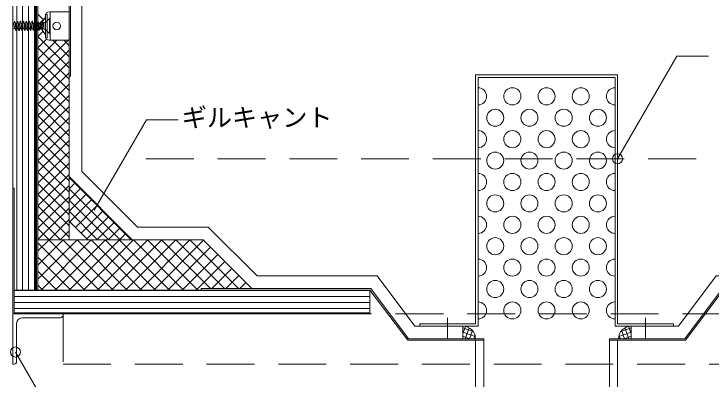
# Model space of a CAD drawing. Units: millimetres, scale not verified. Extents: x -1380 to 1380, y -955 to 955.
# Drawn here: x -589 to -34, y -387 to -96 of the extents above; entities that cross this region are included whole.
import ezdxf
from ezdxf.enums import TextEntityAlignment as Align

# ---------------------------------------------------------------- set-up
doc = ezdxf.new("R2010")
doc.units = ezdxf.units.MM
doc.header["$LTSCALE"] = 3
doc.linetypes.add('USER2', pattern=[19.05, 12.7, -6.35])
for name, color, linetype, lineweight in [('0-1_BOUSUI', 1, 'Continuous', 18), ('0-2_MOJI', 7, 'Continuous', 18), ('0-3_HATCH', 9, 'Continuous', 18), ('0-4_KANAMONO', 5, 'Continuous', 18), ('0-5_KANAMONO_SCREW', 4, 'Continuous', 18), ('0-8_dannnetu', 6, 'Continuous', 18), ('0-9_bo-do', 3, 'Continuous', 18), ('1-0_A02', 3, 'Continuous', 18), ('1-1_5-B金物', 5, 'Continuous', 18)]:
    doc.layers.add(name, color=color, linetype=linetype, lineweight=lineweight)
doc.styles.add('ＭＳ ゴシック', font='')
doc.styles.get('ＭＳ ゴシック').set_extended_font_data('MS Gothic')

msp = doc.modelspace()

# ---------------------------------------------------------------- linework, layer by layer
at = {"layer": '0-1_BOUSUI', "linetype": 'USER2'}
for p, q in [((-571.522, 109.928), (-571.522, -316.072)), ((-563.988, -102.44), (-562.488, -102.44)), ((-563.988, -109.44), (-562.488, -109.44))]:
    msp.add_line(p, q, dxfattribs=at)
at = {"layer": '0-1_BOUSUI'}
for p, q in [((-231.487, -354.872), (-231.487, -344.872)), ((-231.487, -350.617), (-229.471, -345.077)), ((-223.345, -349.067), (-231.487, -346.103)), ((-221.653, -353.061), (-231.487, -349.482)), ((-229.657, -354.872), (-226.502, -346.203)), ((-226.279, -354.872), (-223.905, -348.352)), ((-107.466, -353.061), (-97.631, -349.482)), ((-105.773, -349.067), (-97.631, -346.103)), ((-102.84, -354.872), (-105.213, -348.352)), ((-99.461, -354.872), (-102.616, -346.203)), ((-97.631, -350.617), (-99.647, -345.077)), ((-97.631, -354.872), (-97.631, -344.872)), ((-225.962, -354.872), (-231.487, -352.861)), ((-222.9, -354.872), (-221.884, -352.082)), ((-106.219, -354.872), (-107.234, -352.082)), ((-103.157, -354.872), (-97.631, -352.861))]:
    msp.add_line(p, q, dxfattribs=at)
for points in [[(-715.33, 120.928), (-624.014, 120.928), (-622.521, 120.528), (-553.436, 120.528), (-547.14, 119.318), (-542.059, 116.384), (-538.532, 112.858), (-535.782, 108.095), (-534.586, 103.63), (-534.388, 100.888), (-534.388, 39.212), (-534.988, 36.972), (-534.988, -221.872), (-490.788, -266.072), (-434.288, -266.072), (-395.488, -304.872), (-299.93, -304.872), (-269.93, -344.872), (-231.487, -344.872)], [(504.068, -165.072), (249.928, -165.072), (205.07, -209.93), (205.07, -221.93), (160.928, -266.072), (104.428, -266.072), (65.628, -304.872), (-29.93, -304.872), (-59.93, -344.872), (-97.631, -344.872)]]:
    msp.add_lwpolyline(points, dxfattribs=at)
for points in [[(-562.488, -115.44), (-562.488, -96.44), (-563.988, -96.44), (-563.988, -115.44)], [(-544.988, -94.69), (-544.988, -117.19), (-560.118, -117.19), (-560.118, -94.69)]]:
    msp.add_lwpolyline(points, close=True, dxfattribs=at)
for centre, start, end in [((-231.487, -354.872), 359.99999, 89.99999), ((-97.631, -354.872), 89.99999, 179.99999)]:
    msp.add_arc(centre, 10, start, end, dxfattribs=at)
at = {"layer": '0-2_MOJI', "linetype": 'USER2'}
msp.add_line((-484.03, -211.605), (180.998, -211.605), dxfattribs=at)
at = {"layer": '0-2_MOJI'}
for points in [[(-36.038, -129.899), (-61.257, -129.899), (-108.43, -211.605)], [(-458.394, -180.503), (-483.613, -180.503), (-525.226, -252.58)], [(-460.353, -483.128), (-519.902, -483.128), (-587.888, -365.372)]]:
    msp.add_lwpolyline(points, dxfattribs=at)
for centre in [(-108.43, -211.605), (-587.888, -365.372)]:
    msp.add_circle(centre, 4, dxfattribs=at)
at = {"layer": '0-3_HATCH'}
for p, q in [((-586.872, -316.072), (-586.872, 109.928)), ((-582.109, -316.072), (-582.109, 109.928)), ((-577.347, -316.072), (-577.347, 109.928)), ((-572.584, -316.072), (-572.584, 109.928)), ((-565.434, -100.964), (-569.961, -96.437)), ((-569.96, -105.303), (-564.969, -100.312)), ((-566.488, -108.89), (-569.96, -105.419)), ((-569.958, -114.282), (-565.917, -110.24)), ((-544.988, -139.371), (-569.958, -114.401)), ((-569.957, -123.26), (-563.058, -116.362)), ((-569.955, -132.239), (-554.906, -117.19)), ((-569.954, -141.218), (-545.925, -117.19)), ((-544.988, -130.39), (-558.189, -117.19)), ((-544.988, -121.41), (-549.209, -117.19)), ((-544.988, -148.351), (-569.957, -123.383)), ((-569.952, -150.197), (-544.988, -125.233)), ((-544.988, -157.331), (-569.955, -132.365)), ((-569.95, -159.175), (-544.988, -134.213)), ((-544.988, -166.311), (-569.954, -141.346)), ((-569.949, -168.154), (-544.988, -143.194)), ((-544.988, -175.292), (-569.952, -150.328)), ((-569.947, -177.133), (-544.988, -152.174)), ((-544.988, -184.272), (-569.95, -159.31)), ((-569.946, -186.111), (-544.988, -161.154)), ((-544.988, -193.252), (-569.949, -168.292)), ((-569.944, -195.09), (-544.988, -170.134)), ((-544.988, -202.232), (-569.947, -177.274)), ((-569.943, -204.069), (-544.988, -179.115)), ((-544.988, -211.213), (-569.946, -186.255)), ((-569.941, -213.047), (-544.988, -188.095)), ((-544.988, -220.193), (-569.944, -195.237)), ((-569.94, -222.026), (-544.988, -197.075)), ((-544.988, -229.173), (-569.943, -204.219)), ((-569.938, -231.005), (-544.988, -206.055)), ((-544.988, -238.153), (-569.941, -213.201)), ((-569.936, -239.984), (-544.988, -215.036)), ((-544.988, -247.134), (-569.94, -222.183)), ((-569.935, -248.962), (-544.988, -224.016)), ((-544.93, -226.227), (-544.853, -226.149)), ((-495.615, -276.072), (-544.93, -226.756)), ((-544.988, -256.114), (-569.938, -231.164)), ((-569.933, -257.941), (-544.988, -232.996)), ((-544.93, -235.207), (-540.363, -230.639)), ((-544.93, -244.187), (-535.873, -235.13)), ((-504.595, -276.072), (-544.93, -235.737)), ((-544.988, -265.094), (-569.936, -240.146)), ((-569.932, -266.92), (-544.988, -241.976)), ((-544.93, -253.167), (-531.382, -239.62)), ((-544.57, -261.787), (-526.892, -244.11)), ((-544.988, -274.074), (-569.935, -249.128)), ((-513.575, -276.072), (-544.93, -244.717)), ((-540.08, -266.278), (-522.402, -248.6)), ((-569.93, -275.898), (-544.988, -250.957)), ((-522.555, -276.072), (-544.93, -253.697)), ((-535.59, -270.768), (-517.912, -253.09)), ((-551.971, -276.072), (-569.933, -258.11)), ((-561.124, -276.072), (-544.988, -259.937)), ((-531.1, -275.258), (-513.422, -257.58)), ((-522.933, -276.072), (-508.932, -262.07)), ((-560.951, -276.072), (-569.932, -267.092)), ((-552.143, -276.072), (-544.988, -268.917)), ((-513.953, -276.072), (-504.442, -266.56)), ((-504.973, -276.072), (-499.952, -271.051)), ((-569.989, -284.936), (-561.124, -276.072)), ((-569.988, -296.161), (-549.899, -276.072)), ((-569.988, -307.387), (-538.674, -276.072)), ((-567.448, -316.072), (-527.448, -276.072)), ((-521.255, -316.072), (-561.255, -276.072)), ((-556.223, -316.072), (-516.223, -276.072)), ((-510.03, -316.072), (-550.03, -276.072)), ((-544.998, -316.072), (-504.998, -276.072)), ((-498.805, -316.072), (-538.805, -276.072)), ((-533.772, -316.072), (-493.772, -276.072)), ((-487.579, -316.072), (-527.579, -276.072)), ((-522.547, -316.072), (-482.547, -276.072)), ((-476.354, -316.072), (-516.354, -276.072)), ((-511.322, -316.072), (-471.322, -276.072)), ((-465.129, -316.072), (-505.129, -276.072)), ((-500.096, -316.072), (-460.096, -276.072)), ((-495.993, -276.072), (-495.461, -275.541)), ((-453.904, -316.072), (-493.904, -276.072)), ((-488.871, -316.072), (-448.871, -276.072)), ((-442.678, -316.072), (-482.678, -276.072)), ((-477.646, -316.072), (-438.038, -276.464)), ((-432.653, -314.872), (-471.453, -276.072)), ((-421.428, -314.872), (-460.228, -276.072)), ((-410.202, -314.872), (-449.002, -276.072)), ((-532.481, -316.072), (-569.989, -278.564)), ((-466.42, -316.072), (-432.425, -282.077)), ((-455.195, -316.072), (-426.813, -287.689)), ((-543.706, -316.072), (-569.989, -289.79)), ((-443.97, -316.072), (-421.2, -293.302)), ((-431.545, -314.872), (-415.587, -298.915)), ((-554.931, -316.072), (-569.988, -301.015)), ((-420.319, -314.872), (-409.975, -304.527)), ((-409.094, -314.872), (-404.362, -310.14)), ((-566.157, -316.072), (-569.988, -312.24)), ((-305.53, -316.409), (-588.93, -316.409)), ((-305.53, -321.172), (-588.93, -321.172)), ((-305.53, -325.934), (-588.93, -325.934)), ((-305.53, -330.697), (-588.93, -330.697))]:
    msp.add_line(p, q, dxfattribs=at)
at = {"layer": '0-4_KANAMONO'}
for p, q in [((-566.395, -102.309), (-563.988, -98.94)), ((-563.988, -97.69), (-563.988, -114.19)), ((-566.488, -109.279), (-566.488, -102.6)), ((-563.988, -112.94), (-566.395, -109.57)), ((-560.988, -117.19), (-544.988, -117.19)), ((-551.93, -338.072), (-582.43, -338.072)), ((-586.93, -342.572), (-586.93, -373.072))]:
    msp.add_line(p, q, dxfattribs=at)
at = {"layer": '0-4_KANAMONO', "linetype": 'USER2'}
msp.add_line((-544.988, -116.44), (-543.988, -116.44), dxfattribs=at)
at = {"layer": '0-4_KANAMONO'}
for points in [[(-570.988, -316.072), (-570.988, -40.072), (-570.988, -36.34), (-570.988, 109.928), (-569.988, 109.928), (-569.989, -36.208), (-569.989, -40.029), (-569.988, -316.072)], [(-543.988, -145.94), (-543.988, -65.94), (-544.988, -65.94), (-544.988, -145.94)], [(-305.53, -335.072), (-589.93, -335.072), (-589.93, -235.072), (-588.93, -235.072), (-588.93, -334.072), (-305.53, -334.072)]]:
    msp.add_lwpolyline(points, close=True, dxfattribs=at)
msp.add_lwpolyline([(-588.93, -375.072), (-589.93, -375.072), (-589.93, -335.072), (-549.93, -335.072), (-549.93, -336.072)], dxfattribs=at)
at = {"layer": '0-4_KANAMONO', "linetype": 'USER2'}
msp.add_lwpolyline([(-549.93, -335.072), (-549.93, -375.072), (210.07, -375.072), (210.07, -335.072)], close=True, dxfattribs=at)
at = {"layer": '0-4_KANAMONO'}
msp.add_circle((-554.988, -105.94), 3, dxfattribs=at)
for centre, radius, start, end in [((-560.988, -97.69), 3, 90, 180), ((-565.988, -102.6), 0.5, 144.46232, 180), ((-565.988, -109.279), 0.5, 180, 215.53768), ((-560.988, -114.19), 3, 180, 270), ((-582.43, -342.572), 4.5, 90, 180), ((-551.93, -336.072), 2, 270, 0), ((-588.93, -373.072), 2, 270, 0)]:
    msp.add_arc(centre, radius, start, end, dxfattribs=at)
at = {"layer": '0-5_KANAMONO_SCREW'}
msp.add_line((-63.893, -342.872), (-63.893, -344.872), dxfattribs=at)
for centre in [(-192.18, -161.938), (-164.93, -161.938), (-137.68, -161.938), (-205.805, -178.974), (-178.555, -178.974), (-151.305, -178.974), (-124.055, -178.974), (-192.18, -196.01), (-164.93, -196.01), (-137.68, -196.01), (-205.805, -213.046), (-178.555, -213.046), (-178.555, -213.046), (-178.555, -213.046), (-151.305, -213.046), (-151.305, -213.046), (-124.055, -213.046), (-192.18, -230.081), (-164.93, -230.081), (-137.68, -230.081), (-205.805, -247.117), (-178.555, -247.117), (-151.305, -247.117), (-124.055, -247.117), (-192.18, -264.153), (-164.93, -264.153), (-137.68, -264.153), (-205.805, -281.189), (-178.555, -281.189), (-151.305, -281.189), (-124.055, -281.189), (-192.18, -298.225), (-164.93, -298.225), (-137.68, -298.225), (-205.805, -315.26), (-178.555, -315.26), (-151.305, -315.26), (-124.055, -315.26), (-192.18, -332.296), (-164.93, -332.296), (-137.68, -332.296)]:
    msp.add_circle(centre, 6.797, dxfattribs=at)
for centre, start, end in [((-219.43, -161.938), 270, 90), ((-110.43, -161.938), 90, 270), ((-219.43, -196.01), 270, 90), ((-110.43, -196.01), 90, 270), ((-219.43, -230.081), 270, 90), ((-219.43, -230.081), 270, 90), ((-110.43, -230.081), 90, 270), ((-110.43, -230.081), 90, 270), ((-219.43, -264.153), 270, 90), ((-219.43, -264.153), 270, 90), ((-110.43, -264.153), 90, 270), ((-110.43, -264.153), 90, 270), ((-219.43, -298.225), 270, 90), ((-219.43, -298.225), 270, 90), ((-110.43, -298.225), 90, 270), ((-110.43, -298.225), 90, 270), ((-219.43, -332.296), 270, 90), ((-110.43, -332.296), 90, 270)]:
    msp.add_arc(centre, 6.797, start, end, dxfattribs=at)
at = {"layer": '0-8_dannnetu'}
for p, q in [((-544.93, -226.072), (-494.93, -276.072)), ((-544.93, -261.427), (-530.286, -276.072)), ((-438.43, -276.072), (-569.93, -276.072)), ((-399.93, -314.572), (-438.43, -276.072))]:
    msp.add_line(p, q, dxfattribs=at)
msp.add_lwpolyline([(-569.988, 109.928), (-554.988, 109.928), (-544.988, 100.928), (-544.988, -276.072), (-569.93, -276.072), (-569.988, 59.928)], close=True, dxfattribs=at)
at = {"layer": '0-9_bo-do'}
msp.add_line((-414.93, -316.072), (-317.93, -316.072), dxfattribs=at)
for points in [[(-589.93, 109.928), (-571.988, 109.928), (-571.988, -316.072), (-589.93, -316.072), (-589.93, -40.072), (-589.93, -16.705)], [(-588.93, -334.072), (-305.53, -334.072), (-305.53, -316.072), (-588.93, -316.072)]]:
    msp.add_lwpolyline(points, close=True, dxfattribs=at)
at = {"layer": '1-0_A02'}
for p, q in [((-588.267, -107.94), (-589.422, -103.94)), ((-588.318, -102.24), (-587.163, -109.64)), ((-587.063, -109.64), (-588.218, -102.24)), ((-587.113, -103.94), (-587.953, -103.94)), ((-587.886, -104.366), (-586.855, -107.94)), ((-585.958, -107.94), (-587.113, -103.94)), ((-586.009, -102.24), (-584.854, -109.64)), ((-584.754, -109.64), (-585.909, -102.24)), ((-584.804, -103.94), (-585.644, -103.94)), ((-585.577, -104.366), (-584.546, -107.94)), ((-583.649, -107.94), (-584.804, -103.94)), ((-583.7, -102.24), (-582.545, -109.64)), ((-582.445, -109.64), (-583.6, -102.24)), ((-582.495, -103.94), (-583.335, -103.94)), ((-583.268, -104.366), (-582.237, -107.94)), ((-581.34, -107.94), (-582.495, -103.94)), ((-581.391, -102.24), (-580.236, -109.64)), ((-580.136, -109.64), (-581.291, -102.24)), ((-580.186, -103.94), (-581.026, -103.94)), ((-580.959, -104.366), (-579.928, -107.94)), ((-579.031, -107.94), (-580.186, -103.94)), ((-579.082, -102.24), (-577.927, -109.64)), ((-577.827, -109.64), (-578.982, -102.24)), ((-577.877, -103.94), (-578.717, -103.94)), ((-578.65, -104.366), (-577.619, -107.94)), ((-576.722, -107.94), (-577.877, -103.94)), ((-576.773, -102.24), (-575.618, -109.64)), ((-575.518, -109.64), (-576.673, -102.24)), ((-575.568, -103.94), (-576.408, -103.94)), ((-576.341, -104.366), (-575.31, -107.94)), ((-574.413, -107.94), (-575.568, -103.94)), ((-574.464, -102.24), (-573.309, -109.64)), ((-573.209, -109.64), (-574.364, -102.24)), ((-573.259, -103.94), (-574.099, -103.94)), ((-574.032, -104.366), (-573.001, -107.94)), ((-572.104, -107.94), (-573.259, -103.94)), ((-572.155, -102.24), (-571.074, -109.526)), ((-570.883, -109.497), (-572.055, -102.24)), ((-570.908, -103.876), (-571.781, -103.937)), ((-571.691, -104.492), (-570.701, -108.018)), ((-569.699, -108.088), (-570.908, -103.876)), ((-570.024, -102.514), (-568.973, -109.205)), ((-568.53, -109.137), (-569.688, -102.565)), ((-568.49, -103.707), (-569.475, -103.776)), ((-569.321, -104.651), (-568.412, -108.178)), ((-567.28, -108.257), (-568.49, -103.707)), ((-567.923, -102.835), (-566.873, -108.884)), ((-566.176, -108.777), (-567.304, -102.93)), ((-566.071, -103.538), (-567.172, -103.615)), ((-566.868, -105.191), (-566.122, -108.338)), ((-565.118, -107.387), (-566.071, -103.538)), ((-565.823, -103.156), (-565.118, -106.782)), ((-565.118, -103.31), (-565.118, -108.57)), ((-564.817, -103.31), (-565.118, -103.31)), ((-563.988, -103.31), (-563.988, -108.57)), ((-560.618, -111.94), (-560.618, -99.94)), ((-560.118, -99.94), (-560.118, -111.94)), ((-589.164, -107.94), (-588.267, -107.94)), ((-587.163, -109.64), (-588.267, -107.94)), ((-586.855, -107.94), (-585.958, -107.94)), ((-584.854, -109.64), (-585.958, -107.94)), ((-584.546, -107.94), (-583.649, -107.94)), ((-582.545, -109.64), (-583.649, -107.94)), ((-582.237, -107.94), (-581.34, -107.94)), ((-580.236, -109.64), (-581.34, -107.94)), ((-579.928, -107.94), (-579.031, -107.94)), ((-577.927, -109.64), (-579.031, -107.94)), ((-577.619, -107.94), (-576.722, -107.94)), ((-575.618, -109.64), (-576.722, -107.94)), ((-575.31, -107.94), (-574.413, -107.94)), ((-573.309, -109.64), (-574.413, -107.94)), ((-573.001, -107.94), (-572.104, -107.94)), ((-571.074, -109.526), (-572.104, -107.94)), ((-570.701, -108.018), (-569.699, -108.088)), ((-568.973, -109.205), (-569.699, -108.088)), ((-568.412, -108.178), (-567.28, -108.257)), ((-566.873, -108.884), (-567.28, -108.257)), ((-566.122, -108.338), (-565.118, -108.408)), ((-564.817, -108.57), (-565.118, -108.57)), ((-560.618, -111.94), (-563.403, -109.155)), ((-560.118, -111.94), (-560.618, -111.94))]:
    msp.add_line(p, q, dxfattribs=at)
for points in [[(-588.218, -102.24), (-588.318, -102.24), (-589.422, -103.94)], [(-585.909, -102.24), (-586.009, -102.24), (-587.113, -103.94)], [(-583.6, -102.24), (-583.7, -102.24), (-584.804, -103.94)], [(-581.291, -102.24), (-581.391, -102.24), (-582.495, -103.94)], [(-578.982, -102.24), (-579.082, -102.24), (-580.186, -103.94)], [(-576.673, -102.24), (-576.773, -102.24), (-577.877, -103.94)], [(-574.364, -102.24), (-574.464, -102.24), (-575.568, -103.94)], [(-572.055, -102.24), (-572.155, -102.24), (-573.259, -103.94)], [(-569.688, -102.565), (-570.024, -102.514), (-570.908, -103.876)], [(-567.304, -102.93), (-567.923, -102.835), (-568.49, -103.707)], [(-565.118, -103.31), (-565.823, -103.156), (-566.071, -103.538)], [(-560.118, -99.94), (-560.618, -99.94), (-563.403, -102.724)], [(-587.163, -109.64), (-587.063, -109.64), (-586.855, -107.94)], [(-584.854, -109.64), (-584.754, -109.64), (-584.546, -107.94)], [(-582.545, -109.64), (-582.445, -109.64), (-582.237, -107.94)], [(-580.236, -109.64), (-580.136, -109.64), (-579.928, -107.94)], [(-577.927, -109.64), (-577.827, -109.64), (-577.619, -107.94)], [(-575.618, -109.64), (-575.518, -109.64), (-575.31, -107.94)], [(-573.309, -109.64), (-573.209, -109.64), (-573.001, -107.94)], [(-571.074, -109.526), (-570.883, -109.497), (-570.701, -108.018)], [(-568.973, -109.205), (-568.53, -109.137), (-568.412, -108.178)], [(-566.873, -108.884), (-566.176, -108.777), (-566.122, -108.338)]]:
    msp.add_lwpolyline(points, dxfattribs=at)
for centre, start, end in [((-564.817, -101.31), 270, 315), ((-564.817, -110.57), 45, 90)]:
    msp.add_arc(centre, 2, start, end, dxfattribs=at)
at = {"layer": '1-1_5-B金物'}
for p, q in [((-221.43, -144.872), (-221.43, -342.872)), ((-221.43, -144.872), (-108.43, -144.872)), ((-219.43, -146.872), (-219.43, -344.872)), ((-219.43, -146.872), (-110.43, -146.872)), ((-110.43, -146.872), (-110.43, -344.872)), ((-108.43, -144.872), (-108.43, -342.872)), ((-439.93, -314.872), (-304.93, -314.872)), ((-439.93, -316.072), (-439.93, -314.872)), ((-439.93, -316.072), (-305.53, -316.072)), ((-275.53, -356.072), (-305.53, -316.072)), ((-274.93, -354.872), (-304.93, -314.872)), ((-274.93, -354.872), (-304.93, -314.872)), ((-54.93, -354.872), (-24.93, -314.872)), ((-54.33, -356.072), (-24.33, -316.072)), ((-243.699, -338.235), (-243.699, -354.872)), ((-86.162, -338.235), (-86.162, -354.872)), ((-265.967, -342.872), (-221.43, -342.872)), ((-63.893, -342.872), (-108.43, -342.872)), ((-63.893, -344.872), (-110.43, -344.872)), ((-274.93, -354.872), (-214.93, -354.872)), ((-214.93, -651.872), (-214.93, -354.872)), ((-114.93, -651.872), (-114.93, -354.872)), ((-114.93, -354.872), (-54.93, -354.872)), ((-275.53, -356.072), (-214.93, -356.072)), ((-221.43, -651.872), (-221.43, -356.072)), ((-114.93, -356.072), (-54.33, -356.072)), ((-108.43, -651.872), (-108.43, -356.072))]:
    msp.add_line(p, q, dxfattribs=at)
msp.add_lwpolyline([(-265.967, -342.872), (-265.967, -344.872), (-219.43, -344.872)], dxfattribs=at)

# ---------------------------------------------------------------- texts
at = {"layer": '0-2_MOJI', "style": 'ＭＳ ゴシック'}
msp.add_text('ギルキャント', height=14.66, dxfattribs=at).set_placement((-455.394, -190.503), align=Align.BOTTOM_LEFT)

doc.saveas('drawing.dxf')
